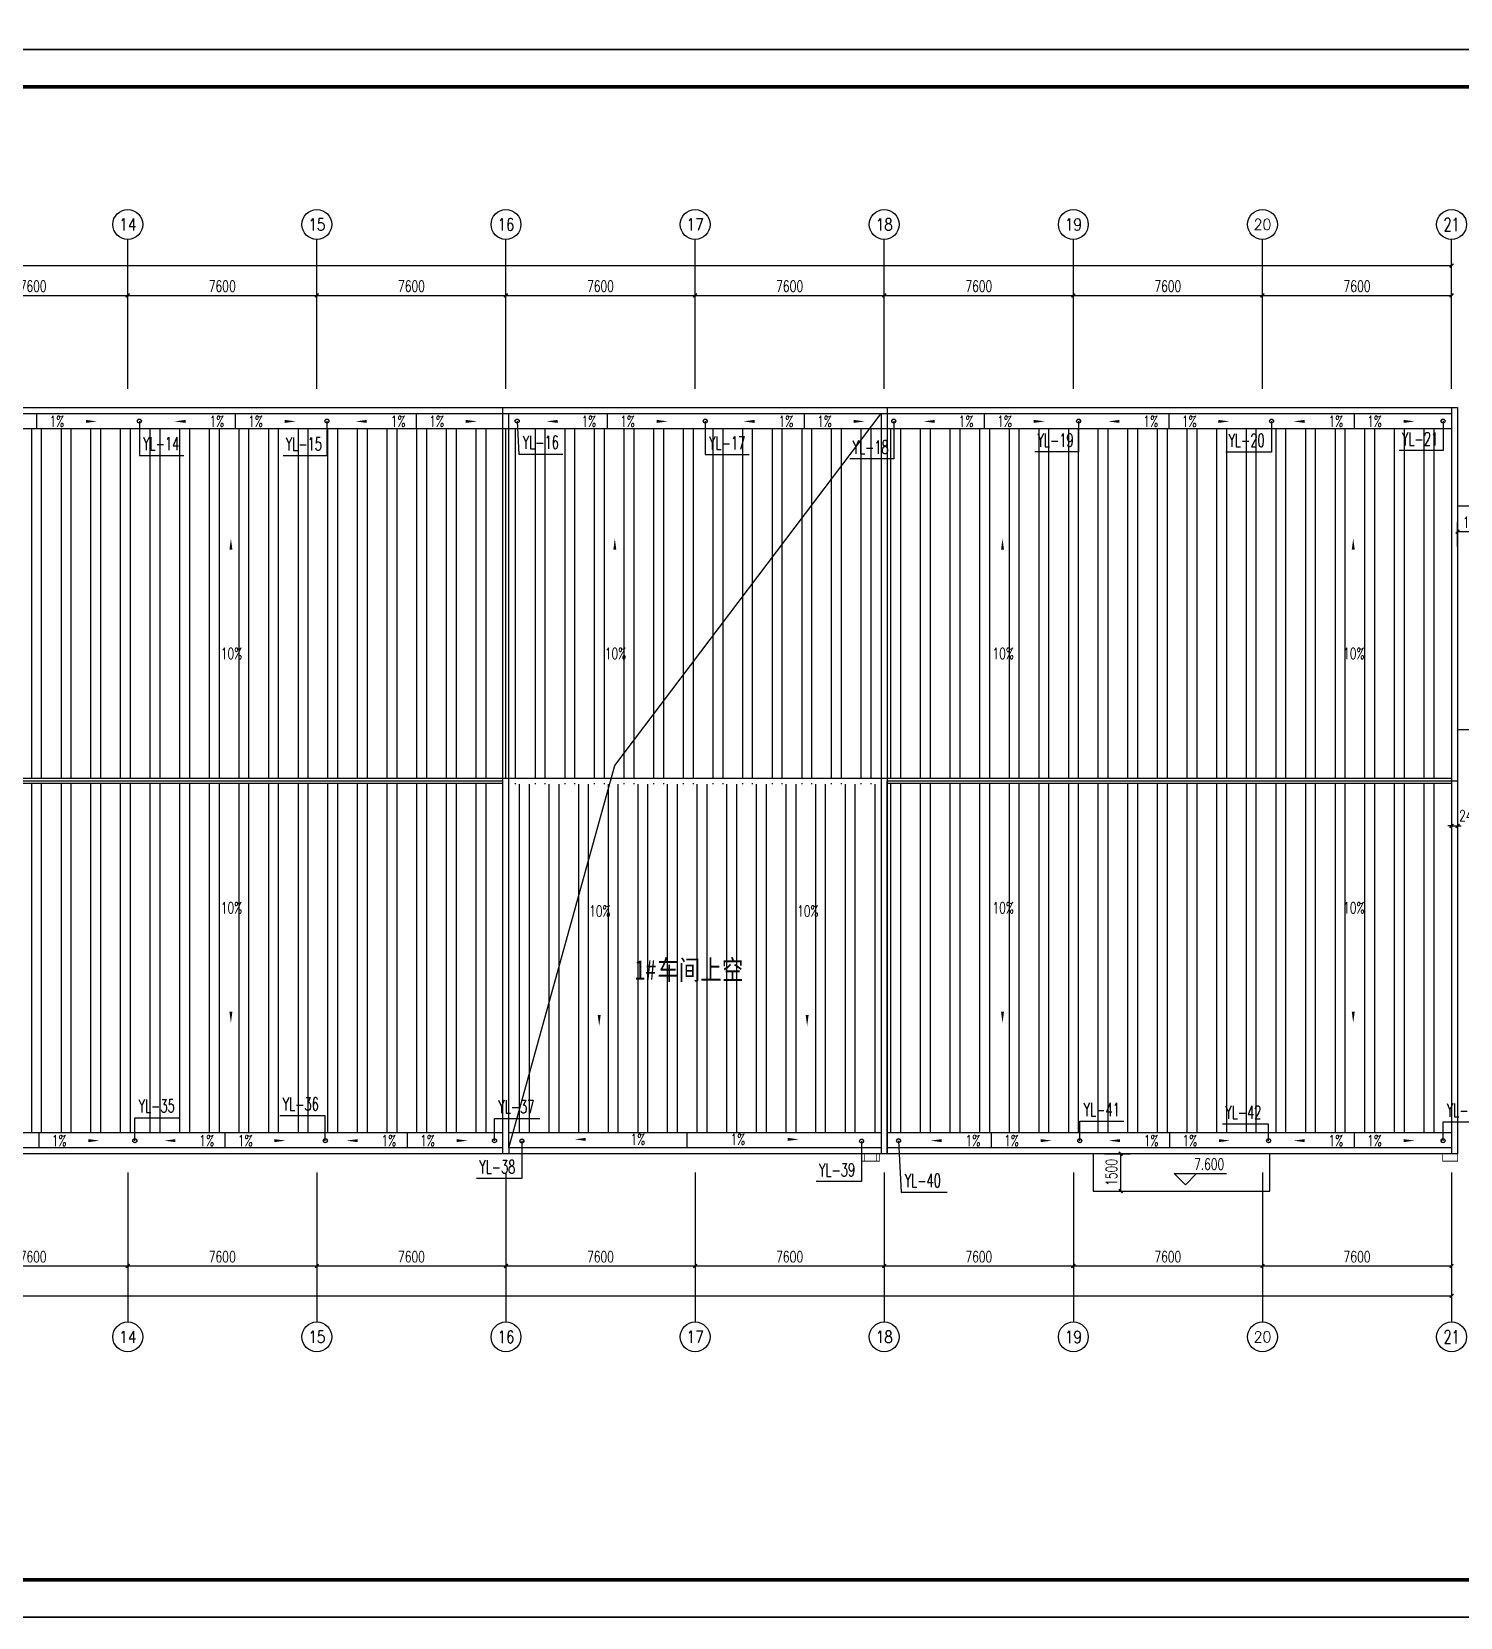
# Model space of a CAD drawing. Extents: x 54907 to 703237, y -798661 to -546661.
# Drawn here: x 399530 to 456939, y -735661 to -671949 of the extents above; entities that cross this region are included whole.
import ezdxf
from ezdxf.enums import TextEntityAlignment as Align

# ---------------------------------------------------------------- set-up
doc = ezdxf.new("R2010")
doc.units = 0
doc.header["$LTSCALE"] = 1000
doc.header["$MEASUREMENT"] = 0
for name, color, linetype in [('AXIS', 3, 'Continuous'), ('AXIS_TEXT', 7, 'Continuous'), ('DIM_ELEV', 3, 'Continuous'), ('DIM_SYMB', 3, 'Continuous'), ('DIM_雨水', 3, 'Continuous'), ('PUB_DIM', 3, 'Continuous'), ('PUB_TEXT', 7, 'Continuous'), ('PUB_TITLE', 4, 'Continuous'), ('VPIPE-雨水', 4, 'Continuous')]:
    doc.layers.add(name, color=color, linetype=linetype)
doc.layers.add('yichutu', color=7, linetype='Continuous', true_color=0xffffff, plot=False)
doc.styles.add('_TCH_AXIS', font='COMPLEX', dxfattribs={"bigfont": 'GBCBIG'})
doc.styles.add('_TCH_DIM', font='SIMPLEX', dxfattribs={"bigfont": 'GBCBIG'})
doc.styles.add('_TCH_DIM_T3', font='SIMPLEX', dxfattribs={"width": 0.705882, "bigfont": 'GBCBIG'})
doc.styles.add('_TWT_SERIAL', font='COMPLEX', dxfattribs={"width": 0.8, "height": 3.5, "bigfont": 'HZTXT'})
doc.styles.add('COMPLEX', font='COMPLEX')
doc.styles.add('宋体', font='', dxfattribs={"width": 0.8})
doc.styles.get('宋体').set_extended_font_data('SimSun')
doc.dimstyles.new('_TCH_ARCH&&150', dxfattribs={"dimtxt": 446.25, "dimasz": 150, "dimexe": 375, "dimexo": 450, "dimgap": 150, "dimtad": 1, "dimdec": 0, "dimzin": 0, "dimdsep": 46, "dimtxsty": '_TCH_DIM_T3', "dimblk": 'ARCHTICK', "dimcen": 0.09, "dimclrt": 7, "dimazin": 2, "dimtfac": 1, "dimtdec": 0, "dimtix": 1, "dimtmove": 2, "dimatfit": 3, "dimldrblk": 'ARCHTICK', "dimfxl": 0, "dimtolj": 1, "dimtzin": 0, "dimarcsym": 0})
pattern_1 = [(90, (78060.8, -610043.7), (-1190.625, 1e-13), []), (90, (78457.7, -609646.8), (-1190.625, 1e-13), [])]

# ---------------------------------------------------------------- blocks, each defined once
blk = doc.blocks.new('yct-1337-420-200550-63000-150-2010.0')
at = {"layer": 'yichutu', "color": 7, "true_color": 0xffffff}
blk.add_lwpolyline([(0, 0), (0, 63000), (200550, 63000), (200550, 0)], close=True, dxfattribs=at)
blk = doc.blocks.new('_ArchTick')
at = {"color": 0, "linetype": 'ByBlock', "const_width": 0.4}
blk.add_lwpolyline([(-0.5, -0.5), (0.5, 0.5)], dxfattribs=at)
blk = doc.blocks.new('*D85')
at = {"layer": 'Defpoints', "color": 0}
for p in [(456589, -703001), (456829, -703001), (456829, -703860)]:
    blk.add_point(p, dxfattribs=at)
at = {"layer": 'PUB_DIM', "color": 0, "lineweight": -2}
for p, q in [((456589, -703860), (456439, -703860)), ((456589, -703451), (456589, -704235)), ((456589, -703860), (456829, -703860)), ((456829, -703451), (456829, -704235)), ((456829, -703860), (456979, -703860))]:
    blk.add_line(p, q, dxfattribs=at)
at = {"layer": 'PUB_DIM', "color": 0, "lineweight": -2, "xscale": 150, "yscale": 150, "zscale": 150}
blk.add_blockref('_ArchTick', (456589, -703860), dxfattribs=at)
at = {"layer": 'PUB_DIM', "color": 0, "lineweight": -2, "xscale": 150, "yscale": 150, "zscale": 150, "rotation": 180}
blk.add_blockref('_ArchTick', (456829, -703860), dxfattribs=at)
at = {"layer": 'PUB_DIM', "color": 7, "insert": (457292, -703448), "char_height": 446.2, "attachment_point": 5, "style": '_TCH_DIM_T3'}
blk.add_mtext('\\A1;240', dxfattribs=at)
blk = doc.blocks.new('*D87')
at = {"layer": 'Defpoints', "color": 0}
for p in [(442189, -717035), (443294, -717035), (442189, -718535)]:
    blk.add_point(p, dxfattribs=at)
at = {"layer": 'PUB_DIM', "color": 0, "lineweight": -2}
for p, q in [((442639, -717035), (443669, -717035)), ((443294, -718535), (443294, -717035)), ((442639, -718535), (443669, -718535))]:
    blk.add_line(p, q, dxfattribs=at)
at = {"layer": 'PUB_DIM', "color": 0, "lineweight": -2, "xscale": 150, "yscale": 150, "zscale": 150}
for p, rotation in [((443294, -717035), 90), ((443294, -718535), 270)]:
    blk.add_blockref('_ArchTick', p, dxfattribs=dict(at, rotation=rotation))
at = {"layer": 'PUB_DIM', "color": 7, "insert": (442921, -717785), "char_height": 446.2, "attachment_point": 5, "rotation": 90, "style": '_TCH_DIM_T3'}
blk.add_mtext('\\A1;1500', dxfattribs=at)
blk = doc.blocks.new('*D92')
at = {"layer": 'Defpoints', "color": 0}
for p in [(458329, -692037), (456829, -693081), (458329, -693081)]:
    blk.add_point(p, dxfattribs=at)
at = {"layer": 'PUB_DIM', "color": 0, "lineweight": -2}
for p, q in [((456829, -692631), (456829, -691662)), ((458329, -692631), (458329, -691662)), ((456829, -692037), (458329, -692037))]:
    blk.add_line(p, q, dxfattribs=at)
at = {"layer": 'PUB_DIM', "color": 0, "lineweight": -2, "xscale": 150, "yscale": 150, "zscale": 150, "rotation": 180}
blk.add_blockref('_ArchTick', (456829, -692037), dxfattribs=at)
at = {"layer": 'PUB_DIM', "color": 0, "lineweight": -2, "xscale": 150, "yscale": 150, "zscale": 150}
blk.add_blockref('_ArchTick', (458329, -692037), dxfattribs=at)
at = {"layer": 'PUB_DIM', "color": 7, "insert": (457579, -691664), "char_height": 446.2, "attachment_point": 5, "style": '_TCH_DIM_T3'}
blk.add_mtext('\\A1;1500', dxfattribs=at)
blk = doc.blocks.new('*D112')
at = {"layer": 'AXIS', "color": 0, "lineweight": -2}
for p, q in [((395789, -685845), (395789, -682170)), ((403389, -685845), (403389, -682170)), ((395789, -682545), (403389, -682545))]:
    blk.add_line(p, q, dxfattribs=at)
at = {"layer": 'Defpoints', "color": 0}
for p in [(403389, -682545), (395789, -686295), (403389, -686295)]:
    blk.add_point(p, dxfattribs=at)
at = {"layer": 'AXIS', "color": 0, "lineweight": -2, "xscale": 150, "yscale": 150, "zscale": 150, "rotation": 180}
blk.add_blockref('_ArchTick', (395789, -682545), dxfattribs=at)
at = {"layer": 'AXIS', "color": 0, "lineweight": -2, "xscale": 150, "yscale": 150, "zscale": 150}
blk.add_blockref('_ArchTick', (403389, -682545), dxfattribs=at)
at = {"layer": 'AXIS', "color": 7, "insert": (399589, -682172), "char_height": 446.2, "attachment_point": 5, "style": '_TCH_DIM_T3'}
blk.add_mtext('\\A1;7600', dxfattribs=at)
blk = doc.blocks.new('*D113')
at = {"layer": 'AXIS', "color": 0, "lineweight": -2}
for p, q in [((403389, -685845), (403389, -682170)), ((410989, -685845), (410989, -682170)), ((403389, -682545), (410989, -682545))]:
    blk.add_line(p, q, dxfattribs=at)
at = {"layer": 'Defpoints', "color": 0}
for p in [(410989, -682545), (403389, -686295), (410989, -686295)]:
    blk.add_point(p, dxfattribs=at)
at = {"layer": 'AXIS', "color": 0, "lineweight": -2, "xscale": 150, "yscale": 150, "zscale": 150, "rotation": 180}
blk.add_blockref('_ArchTick', (403389, -682545), dxfattribs=at)
at = {"layer": 'AXIS', "color": 0, "lineweight": -2, "xscale": 150, "yscale": 150, "zscale": 150}
blk.add_blockref('_ArchTick', (410989, -682545), dxfattribs=at)
at = {"layer": 'AXIS', "color": 7, "insert": (407189, -682172), "char_height": 446.2, "attachment_point": 5, "style": '_TCH_DIM_T3'}
blk.add_mtext('\\A1;7600', dxfattribs=at)
blk = doc.blocks.new('*D114')
at = {"layer": 'AXIS', "color": 0, "lineweight": -2}
for p, q in [((410989, -685845), (410989, -682170)), ((418589, -685845), (418589, -682170)), ((410989, -682545), (418589, -682545))]:
    blk.add_line(p, q, dxfattribs=at)
at = {"layer": 'Defpoints', "color": 0}
for p in [(418589, -682545), (410989, -686295), (418589, -686295)]:
    blk.add_point(p, dxfattribs=at)
at = {"layer": 'AXIS', "color": 0, "lineweight": -2, "xscale": 150, "yscale": 150, "zscale": 150, "rotation": 180}
blk.add_blockref('_ArchTick', (410989, -682545), dxfattribs=at)
at = {"layer": 'AXIS', "color": 0, "lineweight": -2, "xscale": 150, "yscale": 150, "zscale": 150}
blk.add_blockref('_ArchTick', (418589, -682545), dxfattribs=at)
at = {"layer": 'AXIS', "color": 7, "insert": (414789, -682172), "char_height": 446.2, "attachment_point": 5, "style": '_TCH_DIM_T3'}
blk.add_mtext('\\A1;7600', dxfattribs=at)
blk = doc.blocks.new('*D115')
at = {"layer": 'AXIS', "color": 0, "lineweight": -2}
for p, q in [((418589, -685845), (418589, -682170)), ((426189, -685845), (426189, -682170)), ((418589, -682545), (426189, -682545))]:
    blk.add_line(p, q, dxfattribs=at)
at = {"layer": 'Defpoints', "color": 0}
for p in [(426189, -682545), (418589, -686295), (426189, -686295)]:
    blk.add_point(p, dxfattribs=at)
at = {"layer": 'AXIS', "color": 0, "lineweight": -2, "xscale": 150, "yscale": 150, "zscale": 150, "rotation": 180}
blk.add_blockref('_ArchTick', (418589, -682545), dxfattribs=at)
at = {"layer": 'AXIS', "color": 0, "lineweight": -2, "xscale": 150, "yscale": 150, "zscale": 150}
blk.add_blockref('_ArchTick', (426189, -682545), dxfattribs=at)
at = {"layer": 'AXIS', "color": 7, "insert": (422389, -682172), "char_height": 446.2, "attachment_point": 5, "style": '_TCH_DIM_T3'}
blk.add_mtext('\\A1;7600', dxfattribs=at)
blk = doc.blocks.new('*D116')
at = {"layer": 'AXIS', "color": 0, "lineweight": -2}
for p, q in [((426189, -685845), (426189, -682170)), ((433789, -685845), (433789, -682170)), ((426189, -682545), (433789, -682545))]:
    blk.add_line(p, q, dxfattribs=at)
at = {"layer": 'Defpoints', "color": 0}
for p in [(433789, -682545), (426189, -686295), (433789, -686295)]:
    blk.add_point(p, dxfattribs=at)
at = {"layer": 'AXIS', "color": 0, "lineweight": -2, "xscale": 150, "yscale": 150, "zscale": 150, "rotation": 180}
blk.add_blockref('_ArchTick', (426189, -682545), dxfattribs=at)
at = {"layer": 'AXIS', "color": 0, "lineweight": -2, "xscale": 150, "yscale": 150, "zscale": 150}
blk.add_blockref('_ArchTick', (433789, -682545), dxfattribs=at)
at = {"layer": 'AXIS', "color": 7, "insert": (429989, -682172), "char_height": 446.2, "attachment_point": 5, "style": '_TCH_DIM_T3'}
blk.add_mtext('\\A1;7600', dxfattribs=at)
blk = doc.blocks.new('*D117')
at = {"layer": 'AXIS', "color": 0, "lineweight": -2}
for p, q in [((433789, -685845), (433789, -682170)), ((441389, -685845), (441389, -682170)), ((433789, -682545), (441389, -682545))]:
    blk.add_line(p, q, dxfattribs=at)
at = {"layer": 'Defpoints', "color": 0}
for p in [(441389, -682545), (433789, -686295), (441389, -686295)]:
    blk.add_point(p, dxfattribs=at)
at = {"layer": 'AXIS', "color": 0, "lineweight": -2, "xscale": 150, "yscale": 150, "zscale": 150, "rotation": 180}
blk.add_blockref('_ArchTick', (433789, -682545), dxfattribs=at)
at = {"layer": 'AXIS', "color": 0, "lineweight": -2, "xscale": 150, "yscale": 150, "zscale": 150}
blk.add_blockref('_ArchTick', (441389, -682545), dxfattribs=at)
at = {"layer": 'AXIS', "color": 7, "insert": (437589, -682172), "char_height": 446.2, "attachment_point": 5, "style": '_TCH_DIM_T3'}
blk.add_mtext('\\A1;7600', dxfattribs=at)
blk = doc.blocks.new('*D118')
at = {"layer": 'AXIS', "color": 0, "lineweight": -2}
for p, q in [((441389, -685845), (441389, -682170)), ((448989, -685845), (448989, -682170)), ((441389, -682545), (448989, -682545))]:
    blk.add_line(p, q, dxfattribs=at)
at = {"layer": 'Defpoints', "color": 0}
for p in [(448989, -682545), (441389, -686295), (448989, -686295)]:
    blk.add_point(p, dxfattribs=at)
at = {"layer": 'AXIS', "color": 0, "lineweight": -2, "xscale": 150, "yscale": 150, "zscale": 150, "rotation": 180}
blk.add_blockref('_ArchTick', (441389, -682545), dxfattribs=at)
at = {"layer": 'AXIS', "color": 0, "lineweight": -2, "xscale": 150, "yscale": 150, "zscale": 150}
blk.add_blockref('_ArchTick', (448989, -682545), dxfattribs=at)
at = {"layer": 'AXIS', "color": 7, "insert": (445189, -682172), "char_height": 446.2, "attachment_point": 5, "style": '_TCH_DIM_T3'}
blk.add_mtext('\\A1;7600', dxfattribs=at)
blk = doc.blocks.new('*D119')
at = {"layer": 'AXIS', "color": 0, "lineweight": -2}
for p, q in [((448989, -685845), (448989, -682170)), ((456589, -685845), (456589, -682170)), ((448989, -682545), (456589, -682545))]:
    blk.add_line(p, q, dxfattribs=at)
at = {"layer": 'Defpoints', "color": 0}
for p in [(456589, -682545), (448989, -686295), (456589, -686295)]:
    blk.add_point(p, dxfattribs=at)
at = {"layer": 'AXIS', "color": 0, "lineweight": -2, "xscale": 150, "yscale": 150, "zscale": 150, "rotation": 180}
blk.add_blockref('_ArchTick', (448989, -682545), dxfattribs=at)
at = {"layer": 'AXIS', "color": 0, "lineweight": -2, "xscale": 150, "yscale": 150, "zscale": 150}
blk.add_blockref('_ArchTick', (456589, -682545), dxfattribs=at)
at = {"layer": 'AXIS', "color": 7, "insert": (452789, -682172), "char_height": 446.2, "attachment_point": 5, "style": '_TCH_DIM_T3'}
blk.add_mtext('\\A1;7600', dxfattribs=at)
blk = doc.blocks.new('*D120')
at = {"layer": 'AXIS', "color": 0, "lineweight": -2}
for p, q in [((304589, -685845), (304589, -680970)), ((456589, -685845), (456589, -680970)), ((304589, -681345), (456589, -681345))]:
    blk.add_line(p, q, dxfattribs=at)
at = {"layer": 'Defpoints', "color": 0}
for p in [(456589, -681345), (304589, -686295), (456589, -686295)]:
    blk.add_point(p, dxfattribs=at)
at = {"layer": 'AXIS', "color": 0, "lineweight": -2, "xscale": 150, "yscale": 150, "zscale": 150, "rotation": 180}
blk.add_blockref('_ArchTick', (304589, -681345), dxfattribs=at)
at = {"layer": 'AXIS', "color": 0, "lineweight": -2, "xscale": 150, "yscale": 150, "zscale": 150}
blk.add_blockref('_ArchTick', (456589, -681345), dxfattribs=at)
at = {"layer": 'AXIS', "color": 7, "insert": (380589, -680972), "char_height": 446.2, "attachment_point": 5, "style": '_TCH_DIM_T3'}
blk.add_mtext('\\A1;152000', dxfattribs=at)
blk = doc.blocks.new('*D133')
at = {"layer": 'AXIS', "color": 0, "lineweight": -2}
for p, q in [((395789, -718245), (395789, -721920)), ((403389, -718245), (403389, -721920)), ((395789, -721545), (403389, -721545))]:
    blk.add_line(p, q, dxfattribs=at)
at = {"layer": 'Defpoints', "color": 0}
for p in [(395789, -717795), (403389, -717795), (403389, -721545)]:
    blk.add_point(p, dxfattribs=at)
at = {"layer": 'AXIS', "color": 0, "lineweight": -2, "xscale": 150, "yscale": 150, "zscale": 150, "rotation": 180}
blk.add_blockref('_ArchTick', (395789, -721545), dxfattribs=at)
at = {"layer": 'AXIS', "color": 0, "lineweight": -2, "xscale": 150, "yscale": 150, "zscale": 150}
blk.add_blockref('_ArchTick', (403389, -721545), dxfattribs=at)
at = {"layer": 'AXIS', "color": 7, "insert": (399589, -721172), "char_height": 446.2, "attachment_point": 5, "style": '_TCH_DIM_T3'}
blk.add_mtext('\\A1;7600', dxfattribs=at)
blk = doc.blocks.new('*D134')
at = {"layer": 'AXIS', "color": 0, "lineweight": -2}
for p, q in [((403389, -718245), (403389, -721920)), ((410989, -718245), (410989, -721920)), ((403389, -721545), (410989, -721545))]:
    blk.add_line(p, q, dxfattribs=at)
at = {"layer": 'Defpoints', "color": 0}
for p in [(403389, -717795), (410989, -717795), (410989, -721545)]:
    blk.add_point(p, dxfattribs=at)
at = {"layer": 'AXIS', "color": 0, "lineweight": -2, "xscale": 150, "yscale": 150, "zscale": 150, "rotation": 180}
blk.add_blockref('_ArchTick', (403389, -721545), dxfattribs=at)
at = {"layer": 'AXIS', "color": 0, "lineweight": -2, "xscale": 150, "yscale": 150, "zscale": 150}
blk.add_blockref('_ArchTick', (410989, -721545), dxfattribs=at)
at = {"layer": 'AXIS', "color": 7, "insert": (407189, -721172), "char_height": 446.2, "attachment_point": 5, "style": '_TCH_DIM_T3'}
blk.add_mtext('\\A1;7600', dxfattribs=at)
blk = doc.blocks.new('*D135')
at = {"layer": 'AXIS', "color": 0, "lineweight": -2}
for p, q in [((410989, -718245), (410989, -721920)), ((418589, -718245), (418589, -721920)), ((410989, -721545), (418589, -721545))]:
    blk.add_line(p, q, dxfattribs=at)
at = {"layer": 'Defpoints', "color": 0}
for p in [(410989, -717795), (418589, -717795), (418589, -721545)]:
    blk.add_point(p, dxfattribs=at)
at = {"layer": 'AXIS', "color": 0, "lineweight": -2, "xscale": 150, "yscale": 150, "zscale": 150, "rotation": 180}
blk.add_blockref('_ArchTick', (410989, -721545), dxfattribs=at)
at = {"layer": 'AXIS', "color": 0, "lineweight": -2, "xscale": 150, "yscale": 150, "zscale": 150}
blk.add_blockref('_ArchTick', (418589, -721545), dxfattribs=at)
at = {"layer": 'AXIS', "color": 7, "insert": (414789, -721172), "char_height": 446.2, "attachment_point": 5, "style": '_TCH_DIM_T3'}
blk.add_mtext('\\A1;7600', dxfattribs=at)
blk = doc.blocks.new('*D136')
at = {"layer": 'AXIS', "color": 0, "lineweight": -2}
for p, q in [((418589, -718245), (418589, -721920)), ((426189, -718245), (426189, -721920)), ((418589, -721545), (426189, -721545))]:
    blk.add_line(p, q, dxfattribs=at)
at = {"layer": 'Defpoints', "color": 0}
for p in [(418589, -717795), (426189, -717795), (426189, -721545)]:
    blk.add_point(p, dxfattribs=at)
at = {"layer": 'AXIS', "color": 0, "lineweight": -2, "xscale": 150, "yscale": 150, "zscale": 150, "rotation": 180}
blk.add_blockref('_ArchTick', (418589, -721545), dxfattribs=at)
at = {"layer": 'AXIS', "color": 0, "lineweight": -2, "xscale": 150, "yscale": 150, "zscale": 150}
blk.add_blockref('_ArchTick', (426189, -721545), dxfattribs=at)
at = {"layer": 'AXIS', "color": 7, "insert": (422389, -721172), "char_height": 446.2, "attachment_point": 5, "style": '_TCH_DIM_T3'}
blk.add_mtext('\\A1;7600', dxfattribs=at)
blk = doc.blocks.new('*D137')
at = {"layer": 'AXIS', "color": 0, "lineweight": -2}
for p, q in [((426189, -718245), (426189, -721920)), ((433789, -718245), (433789, -721920)), ((426189, -721545), (433789, -721545))]:
    blk.add_line(p, q, dxfattribs=at)
at = {"layer": 'Defpoints', "color": 0}
for p in [(426189, -717795), (433789, -717795), (433789, -721545)]:
    blk.add_point(p, dxfattribs=at)
at = {"layer": 'AXIS', "color": 0, "lineweight": -2, "xscale": 150, "yscale": 150, "zscale": 150, "rotation": 180}
blk.add_blockref('_ArchTick', (426189, -721545), dxfattribs=at)
at = {"layer": 'AXIS', "color": 0, "lineweight": -2, "xscale": 150, "yscale": 150, "zscale": 150}
blk.add_blockref('_ArchTick', (433789, -721545), dxfattribs=at)
at = {"layer": 'AXIS', "color": 7, "insert": (429989, -721172), "char_height": 446.2, "attachment_point": 5, "style": '_TCH_DIM_T3'}
blk.add_mtext('\\A1;7600', dxfattribs=at)
blk = doc.blocks.new('*D138')
at = {"layer": 'AXIS', "color": 0, "lineweight": -2}
for p, q in [((433789, -718245), (433789, -721920)), ((441389, -718245), (441389, -721920)), ((433789, -721545), (441389, -721545))]:
    blk.add_line(p, q, dxfattribs=at)
at = {"layer": 'Defpoints', "color": 0}
for p in [(433789, -717795), (441389, -717795), (441389, -721545)]:
    blk.add_point(p, dxfattribs=at)
at = {"layer": 'AXIS', "color": 0, "lineweight": -2, "xscale": 150, "yscale": 150, "zscale": 150, "rotation": 180}
blk.add_blockref('_ArchTick', (433789, -721545), dxfattribs=at)
at = {"layer": 'AXIS', "color": 0, "lineweight": -2, "xscale": 150, "yscale": 150, "zscale": 150}
blk.add_blockref('_ArchTick', (441389, -721545), dxfattribs=at)
at = {"layer": 'AXIS', "color": 7, "insert": (437589, -721172), "char_height": 446.2, "attachment_point": 5, "style": '_TCH_DIM_T3'}
blk.add_mtext('\\A1;7600', dxfattribs=at)
blk = doc.blocks.new('*D139')
at = {"layer": 'AXIS', "color": 0, "lineweight": -2}
for p, q in [((441389, -718245), (441389, -721920)), ((448989, -718245), (448989, -721920)), ((441389, -721545), (448989, -721545))]:
    blk.add_line(p, q, dxfattribs=at)
at = {"layer": 'Defpoints', "color": 0}
for p in [(441389, -717795), (448989, -717795), (448989, -721545)]:
    blk.add_point(p, dxfattribs=at)
at = {"layer": 'AXIS', "color": 0, "lineweight": -2, "xscale": 150, "yscale": 150, "zscale": 150, "rotation": 180}
blk.add_blockref('_ArchTick', (441389, -721545), dxfattribs=at)
at = {"layer": 'AXIS', "color": 0, "lineweight": -2, "xscale": 150, "yscale": 150, "zscale": 150}
blk.add_blockref('_ArchTick', (448989, -721545), dxfattribs=at)
at = {"layer": 'AXIS', "color": 7, "insert": (445189, -721172), "char_height": 446.2, "attachment_point": 5, "style": '_TCH_DIM_T3'}
blk.add_mtext('\\A1;7600', dxfattribs=at)
blk = doc.blocks.new('*D140')
at = {"layer": 'AXIS', "color": 0, "lineweight": -2}
for p, q in [((448989, -718245), (448989, -721920)), ((456589, -718245), (456589, -721920)), ((448989, -721545), (456589, -721545))]:
    blk.add_line(p, q, dxfattribs=at)
at = {"layer": 'Defpoints', "color": 0}
for p in [(448989, -717795), (456589, -717795), (456589, -721545)]:
    blk.add_point(p, dxfattribs=at)
at = {"layer": 'AXIS', "color": 0, "lineweight": -2, "xscale": 150, "yscale": 150, "zscale": 150, "rotation": 180}
blk.add_blockref('_ArchTick', (448989, -721545), dxfattribs=at)
at = {"layer": 'AXIS', "color": 0, "lineweight": -2, "xscale": 150, "yscale": 150, "zscale": 150}
blk.add_blockref('_ArchTick', (456589, -721545), dxfattribs=at)
at = {"layer": 'AXIS', "color": 7, "insert": (452789, -721172), "char_height": 446.2, "attachment_point": 5, "style": '_TCH_DIM_T3'}
blk.add_mtext('\\A1;7600', dxfattribs=at)
blk = doc.blocks.new('*D141')
at = {"layer": 'AXIS', "color": 0, "lineweight": -2}
for p, q in [((304589, -718245), (304589, -723120)), ((456589, -718245), (456589, -723120)), ((304589, -722745), (456589, -722745))]:
    blk.add_line(p, q, dxfattribs=at)
at = {"layer": 'Defpoints', "color": 0}
for p in [(304589, -717795), (456589, -717795), (456589, -722745)]:
    blk.add_point(p, dxfattribs=at)
at = {"layer": 'AXIS', "color": 0, "lineweight": -2, "xscale": 150, "yscale": 150, "zscale": 150, "rotation": 180}
blk.add_blockref('_ArchTick', (304589, -722745), dxfattribs=at)
at = {"layer": 'AXIS', "color": 0, "lineweight": -2, "xscale": 150, "yscale": 150, "zscale": 150}
blk.add_blockref('_ArchTick', (456589, -722745), dxfattribs=at)
at = {"layer": 'AXIS', "color": 7, "insert": (380589, -722372), "char_height": 446.2, "attachment_point": 5, "style": '_TCH_DIM_T3'}
blk.add_mtext('\\A1;152000', dxfattribs=at)
blk = doc.blocks.new('_AXISO')
blk.add_circle((0, 0), 0.5)
at = {"layer": 'AXIS_TEXT', "style": 'COMPLEX', "width": 1.041667}
blk.add_attdef('A', text='', height=0.56, dxfattribs=at).set_placement((-0.25, -0.28), (0.25, -0.28), align=Align.FIT)

msp = doc.modelspace()

# ---------------------------------------------------------------- hatches: boundary and pattern name
h = msp.add_hatch()
h.set_pattern_fill('ANSI32', color=146, scale=250, angle=45, style=0)
h.set_pattern_definition(pattern_1)
h.paths.add_polyline_path([(312189.4, -687894.7), (303519.3, -687894.7), (304039.5, -701944.7), (312189.4, -701944.7)])
h.paths.add_polyline_path([(319789.4, -687894.7), (312189.4, -687894.7), (312189.4, -701944.7), (319789.4, -701944.7)])
h.paths.add_polyline_path([(327389.4, -687894.7), (319789.4, -687894.7), (319789.4, -701944.7), (327389.4, -701944.7)])
h.paths.add_polyline_path([(334989.4, -687894.7), (327389.4, -687894.7), (327389.4, -701944.7), (334989.4, -701944.7)])
h.paths.add_polyline_path([(342589.4, -687894.7), (334989.4, -687894.7), (334989.4, -701944.7), (342589.4, -701944.7)])
h.paths.add_polyline_path([(350189.4, -687894.7), (342589.4, -687894.7), (342589.4, -701944.7), (350189.4, -701944.7)])
h.paths.add_polyline_path([(357789.4, -687894.7), (350189.4, -687894.7), (350189.4, -701944.7), (357789.4, -701944.7)])
h.paths.add_polyline_path([(365389.4, -687894.7), (357789.4, -687894.7), (357789.4, -701944.7), (365389.4, -701944.7)])
h.paths.add_polyline_path([(372989.4, -687894.7), (365389.4, -687894.7), (365389.4, -701944.7), (372989.4, -701944.7)])
h.paths.add_polyline_path([(380589.4, -687894.7), (372989.4, -687894.7), (372989.4, -701944.7), (380589.4, -701944.7)])
h.paths.add_polyline_path([(388189.4, -687894.7), (380589.4, -687894.7), (380589.4, -701944.7), (388189.4, -701944.7)])
h.paths.add_polyline_path([(456589.4, -687894.7), (388189.4, -687894.7), (388189.4, -701944.7), (456589.4, -701944.7)])
h = msp.add_hatch()
h.set_pattern_fill('ANSI32', color=146, scale=250, angle=45, style=0)
h.set_pattern_definition(pattern_1)
h.paths.add_polyline_path([(448989.4, -716194.7), (456589.4, -716194.7), (456589.4, -702144.7), (448989.4, -702144.7)])
h.paths.add_polyline_path([(441389.4, -716194.7), (448989.4, -716194.7), (448989.4, -702144.7), (441389.4, -702144.7)])
h.paths.add_polyline_path([(433789.4, -716194.7), (441389.4, -716194.7), (441389.4, -702144.7), (433789.4, -702144.7)])
h.paths.add_polyline_path([(403389.4, -716194.7), (410989.4, -716194.7), (410989.4, -702144.7), (403389.4, -702144.7)])
h.paths.add_polyline_path([(395789.4, -716194.7), (403389.4, -716194.7), (403389.4, -702144.7), (395789.4, -702144.7)])
h.paths.add_polyline_path([(388189.4, -716194.7), (395789.4, -716194.7), (395789.4, -702144.7), (388189.4, -702144.7)])
h.paths.add_polyline_path([(380589.4, -716194.7), (388189.4, -716194.7), (388189.4, -702144.7), (380589.4, -702144.7)])
h.paths.add_polyline_path([(372989.4, -716194.7), (380589.4, -716194.7), (380589.4, -702144.7), (372989.4, -702144.7)])
h.paths.add_polyline_path([(365389.4, -716194.7), (372989.4, -716194.7), (372989.4, -702144.7), (365389.4, -702144.7)])
h.paths.add_polyline_path([(357789.4, -716194.7), (365389.4, -716194.7), (365389.4, -702144.7), (357789.4, -702144.7)])
h.paths.add_polyline_path([(350189.4, -716194.7), (357789.4, -716194.7), (357789.4, -702144.7), (350189.4, -702144.7)])
h.paths.add_polyline_path([(342589.4, -716194.7), (350189.4, -716194.7), (350189.4, -702144.7), (342589.4, -702144.7)])
h.paths.add_polyline_path([(334989.4, -716194.7), (342589.4, -716194.7), (342589.4, -702144.7), (334989.4, -702144.7)])
h.paths.add_polyline_path([(327389.4, -716194.7), (334989.4, -716194.7), (334989.4, -702144.7), (327389.4, -702144.7)])
h.paths.add_polyline_path([(319789.4, -716194.7), (327389.4, -716194.7), (327389.4, -702144.7), (319789.4, -702144.7)])
h.paths.add_polyline_path([(312189.4, -716194.7), (319789.4, -716194.7), (319789.4, -702144.7), (312189.4, -702144.7)])
h.paths.add_polyline_path([(418469.4, -716194.7), (418469.4, -702144.7), (410989.4, -702144.7), (410989.4, -716194.7)])
h.paths.add_polyline_path([(418709.4, -716194.7), (418709.4, -702184.7), (426189.4, -702184.7), (426189.4, -702144.7), (418589.4, -702144.7), (418589.4, -716194.7)])
h.paths.add_polyline_path([(426189.4, -702184.7), (433669.4, -702184.7), (433669.4, -716194.7), (433789.4, -716194.7), (433789.4, -702144.7), (426189.4, -702144.7)])
h = msp.add_hatch()
h.set_pattern_fill('ANSI32', color=146, scale=250, angle=45, style=0)
h.set_pattern_definition([(90, (45275.8, -593667.7), (-1190.625, 1e-13), []), (90, (45672.6, -593270.8), (-1190.625, 1e-13), [])])
h.paths.add_polyline_path([(418709.4, -716194.7), (433669.4, -716194.7), (433669.4, -702184.7), (418709.4, -702184.7)])

# ---------------------------------------------------------------- linework, layer by layer
for p, q in [((303488.2, -687054.7), (456829.4, -687054.7)), ((303488.2, -687294.7), (456589.4, -687294.7)), ((399718.4, -687294.7), (399718.4, -687894.7)), ((407705.7, -687294.7), (407705.7, -687894.7)), ((414985.2, -687294.7), (414985.2, -687894.7)), ((418469.4, -717034.7), (418469.4, -687294.7)), ((422653.9, -687294.7), (422653.9, -687894.7)), ((422967.9, -701428.5), (433669.4, -687294.7)), ((430574.4, -687294.7), (430574.4, -687894.7)), ((437809.9, -687294.7), (437809.9, -687894.7)), ((445230.7, -687294.7), (445230.7, -687894.7)), ((452671.9, -687294.7), (452671.9, -687894.7)), ((456589.4, -687054.7), (456589.4, -717034.7)), ((456829.4, -687054.7), (456829.4, -717034.7)), ((303488.2, -687894.7), (456589.4, -687894.7)), ((418709.4, -716794.7), (422967.9, -701428.5)), ((303803, -702044.7), (418469.4, -702044.7)), ((304043.2, -701944.7), (456589.4, -701944.7)), ((433909.4, -702044.7), (456829.4, -702044.7)), ((433909.4, -717034.7), (433909.4, -702044.7)), ((304043.2, -702144.7), (418469.4, -702144.7)), ((433909.4, -702144.7), (456589.4, -702144.7)), ((418469.4, -716194.7), (304589.4, -716194.7)), ((399819.8, -716194.7), (399819.8, -716794.7)), ((407295.7, -716194.7), (407295.7, -716794.7)), ((414616.7, -716194.7), (414616.7, -716794.7)), ((425853.6, -716194.7), (425853.6, -716794.7)), ((456589.4, -716194.7), (433909.4, -716194.7)), ((438090.3, -716194.7), (438090.3, -716794.7)), ((445249.4, -716194.7), (445249.4, -716794.7)), ((452671.9, -716194.7), (452671.9, -716794.7)), ((456829.4, -717034.7), (304358.1, -717034.7)), ((418469.4, -716794.7), (304589.4, -716794.7)), ((433669.4, -716794.7), (418709.4, -716794.7)), ((418709.4, -716794.7), (418709.4, -717034.7)), ((433669.4, -716794.7), (433669.4, -717034.7)), ((456589.4, -716794.7), (433909.4, -716794.7))]:
    msp.add_line(p, q)
at = {"color": 7}
for p, q in [((418469.4, -717034.7), (418469.4, -687294.7)), ((418709.4, -716794.7), (418709.4, -687294.7)), ((433669.4, -687294.7), (433669.4, -716794.7)), ((433909.4, -687294.7), (433909.4, -717034.7)), ((433669.4, -716194.7), (418709.4, -716194.7)), ((433909.4, -717034.7), (418469.4, -717034.7)), ((433669.4, -716794.7), (418709.4, -716794.7))]:
    msp.add_line(p, q, dxfattribs=at)
at = {"color": 5}
for points in [[(433909.4, -717034.7), (418469.4, -717034.7), (418469.4, -687054.7), (433909.4, -687054.7)], [(433669.4, -716794.7), (418709.4, -716794.7), (418709.4, -687294.7), (433669.4, -687294.7)]]:
    msp.add_lwpolyline(points, close=True, dxfattribs=at)
for points in [[(456829.4, -690994.7), (458329.4, -690994.7), (458329.4, -699994.7), (456829.4, -699994.7)], [(442189.4, -717034.7), (442189.4, -718534.7), (449289.4, -718534.7), (449289.4, -717034.7)]]:
    msp.add_lwpolyline(points)
at = {"const_width": 30}
for points in [[(433469.4, -717034.7), (433469.4, -717334.7), (432869.4, -717334.7), (432869.4, -717034.7)], [(433589.4, -717034.7), (433589.4, -717334.7), (432989.4, -717334.7), (432989.4, -717034.7)], [(456829.4, -717034.7), (456829.4, -717334.7), (456229.4, -717334.7), (456229.4, -717034.7)]]:
    msp.add_lwpolyline(points, dxfattribs=at)
at = {"color": 0}
for centre in [(403856, -687596), (411395.7, -687596), (419038.4, -687596), (426598.1, -687596), (434171, -687596), (441600.1, -687596), (449354.2, -687596), (456247.4, -687596), (403675.2, -716510.1), (411329.7, -716510.1), (418127.4, -716510.1), (419229.2, -716520), (432882, -716527.8), (434365, -716510.1), (441647.8, -716510.1), (449237.1, -716510.1), (456247.4, -716510.1)]:
    msp.add_circle(centre, 81, dxfattribs=at)
at = {"layer": 'AXIS'}
for p, q in [((403389.4, -686294.7), (403389.4, -680294.7)), ((410989.4, -686294.7), (410989.4, -680294.7)), ((418589.4, -686294.7), (418589.4, -680294.7)), ((426189.4, -686294.7), (426189.4, -680294.7)), ((433789.4, -686294.7), (433789.4, -680294.7)), ((441389.4, -686294.7), (441389.4, -680294.7)), ((448989.4, -686294.7), (448989.4, -680294.7)), ((456589.4, -686294.7), (456589.4, -680294.7)), ((403389.4, -717794.7), (403389.4, -723794.7)), ((410989.4, -717794.7), (410989.4, -723794.7)), ((418589.4, -717794.7), (418589.4, -723794.7)), ((426189.4, -717794.7), (426189.4, -723794.7)), ((433789.4, -717794.7), (433789.4, -723794.7)), ((441389.4, -717794.7), (441389.4, -723794.7)), ((448989.4, -717794.7), (448989.4, -723794.7)), ((456589.4, -717794.7), (456589.4, -723794.7))]:
    msp.add_line(p, q, dxfattribs=at)
at = {"layer": 'DIM_ELEV'}
for p, q in [((445890, -718282.9), (445440, -717832.9)), ((445440, -717832.9), (447542.8, -717832.9)), ((445890, -718282.9), (446340, -717832.9))]:
    msp.add_line(p, q, dxfattribs=at)
at = {"layer": 'DIM_SYMB'}
for points in [[(400906.8, -687608, 0, 0, 0), (402158.8, -687608, 0, 120, 0), (401708.8, -687608, 0, 0, 0)], [(406517.3, -687608, 0, 0, 0), (405265.3, -687608, 0, 120, 0), (405715.3, -687608, 0, 0, 0)], [(408894.1, -687608, 0, 0, 0), (410146.1, -687608, 0, 120, 0), (409696.1, -687608, 0, 0, 0)], [(413796.8, -687608, 0, 0, 0), (412544.8, -687608, 0, 120, 0), (412994.8, -687608, 0, 0, 0)], [(416173.6, -687608, 0, 0, 0), (417425.6, -687608, 0, 120, 0), (416975.6, -687608, 0, 0, 0)], [(421465.5, -687608, 0, 0, 0), (420213.5, -687608, 0, 120, 0), (420663.5, -687608, 0, 0, 0)], [(423842.3, -687608, 0, 0, 0), (425094.3, -687608, 0, 120, 0), (424644.3, -687608, 0, 0, 0)], [(429386, -687608, 0, 0, 0), (428134, -687608, 0, 120, 0), (428584, -687608, 0, 0, 0)], [(431762.8, -687608, 0, 0, 0), (433014.8, -687608, 0, 120, 0), (432564.8, -687608, 0, 0, 0)], [(436621.4, -687608, 0, 0, 0), (435369.5, -687608, 0, 120, 0), (435819.5, -687608, 0, 0, 0)], [(438998.3, -687608, 0, 0, 0), (440250.3, -687608, 0, 120, 0), (439800.3, -687608, 0, 0, 0)], [(444042.3, -687608, 0, 0, 0), (442790.3, -687608, 0, 120, 0), (443240.3, -687608, 0, 0, 0)], [(446419.1, -687608, 0, 0, 0), (447671.1, -687608, 0, 120, 0), (447221.1, -687608, 0, 0, 0)], [(451483.5, -687608, 0, 0, 0), (450231.5, -687608, 0, 120, 0), (450681.5, -687608, 0, 0, 0)], [(453860.3, -687608, 0, 0, 0), (455112.3, -687608, 0, 120, 0), (454662.3, -687608, 0, 0, 0)], [(407535.8, -696555.1, 0, 0, 0), (407535.8, -692314.1, 0, 120, 0), (407535.8, -692764.1, 0, 0, 0)], [(422963.4, -696555.1, 0, 0, 0), (422963.4, -692314.1, 0, 120, 0), (422963.4, -692764.1, 0, 0, 0)], [(438543.3, -696555.1, 0, 0, 0), (438543.3, -692314.1, 0, 120, 0), (438543.3, -692764.1, 0, 0, 0)], [(452637.3, -696555.1, 0, 0, 0), (452637.3, -692314.1, 0, 120, 0), (452637.3, -692764.1, 0, 0, 0)], [(407535.8, -707534.2, 0, 0, 0), (407535.8, -711775.2, 0, 120, 0), (407535.8, -711325.2, 0, 0, 0)], [(422336.1, -707663.1, 0, 0, 0), (422336.1, -711904, 0, 120, 0), (422336.1, -711454, 0, 0, 0)], [(430692, -707663.1, 0, 0, 0), (430692, -711904, 0, 120, 0), (430692, -711454, 0, 0, 0)], [(438543.3, -707534.2, 0, 0, 0), (438543.3, -711775.2, 0, 120, 0), (438543.3, -711325.2, 0, 0, 0)], [(452637.3, -707534.2, 0, 0, 0), (452637.3, -711775.2, 0, 120, 0), (452637.3, -711325.2, 0, 0, 0)], [(401008.2, -716508, 0, 0, 0), (402260.2, -716508, 0, 120, 0), (401810.2, -716508, 0, 0, 0)], [(406107.3, -716508, 0, 0, 0), (404855.3, -716508, 0, 120, 0), (405305.3, -716508, 0, 0, 0)], [(408484.1, -716508, 0, 0, 0), (409736.1, -716508, 0, 120, 0), (409286.1, -716508, 0, 0, 0)], [(413428.3, -716508, 0, 0, 0), (412176.3, -716508, 0, 120, 0), (412626.3, -716508, 0, 0, 0)], [(415805.1, -716508, 0, 0, 0), (417057.1, -716508, 0, 120, 0), (416607.1, -716508, 0, 0, 0)], [(423429.6, -716458.4, 0, 0, 0), (421347.4, -716458.4, 0, 120, 0), (421797.4, -716458.4, 0, 0, 0)], [(428277.5, -716458.4, 0, 0, 0), (430359.7, -716458.4, 0, 120, 0), (429909.7, -716458.4, 0, 0, 0)], [(436901.9, -716508, 0, 0, 0), (435649.9, -716508, 0, 120, 0), (436099.9, -716508, 0, 0, 0)], [(439278.7, -716508, 0, 0, 0), (440530.7, -716508, 0, 120, 0), (440080.7, -716508, 0, 0, 0)], [(444061, -716508, 0, 0, 0), (442809, -716508, 0, 120, 0), (443259, -716508, 0, 0, 0)], [(446437.8, -716508, 0, 0, 0), (447689.8, -716508, 0, 120, 0), (447239.8, -716508, 0, 0, 0)], [(451483.5, -716508, 0, 0, 0), (450231.5, -716508, 0, 120, 0), (450681.5, -716508, 0, 0, 0)], [(453860.3, -716508, 0, 0, 0), (455112.3, -716508, 0, 120, 0), (454662.3, -716508, 0, 0, 0)]]:
    msp.add_lwpolyline(points, format="xyseb", dxfattribs=at)
at = {"layer": 'DIM_雨水'}
for p, q in [((403856, -687596), (403856, -688971.3)), ((411395.7, -687596), (411395.7, -688987.1)), ((419038.4, -687596), (419107.7, -688919.4)), ((426598.1, -687596), (426598.1, -688944.1)), ((434171, -687596), (434171, -689114.4)), ((441600.1, -687596), (441600.1, -688835.1)), ((449354.2, -687596), (449354.2, -688840.3)), ((456247.4, -687596), (456247.4, -688783)), ((403856, -688971.3), (405647.3, -688971.3)), ((411395.7, -688987.1), (409634.6, -688987.1)), ((419107.7, -688919.4), (420868.8, -688919.4)), ((426598.1, -688944.1), (428359.3, -688944.1)), ((434171, -689114.4), (432409.8, -689114.4)), ((441600.1, -688835.1), (439839, -688835.1)), ((449354.2, -688840.3), (447517.3, -688840.3)), ((456247.4, -688783), (454486.3, -688783)), ((403675.2, -716510.1), (403675.2, -715586.2)), ((403675.2, -715586.2), (405496.8, -715586.2)), ((411329.7, -715512), (409508, -715512)), ((411329.7, -716510.1), (411329.7, -715512)), ((418127.4, -716510.1), (418127.4, -715618.5)), ((418127.4, -715618.5), (419949.1, -715618.5)), ((441647.8, -716510.1), (441647.8, -715729.4)), ((441647.8, -715729.4), (443424.1, -715729.4)), ((449237.1, -715841.1), (447385.1, -715841.1)), ((449237.1, -716510.1), (449237.1, -715841.1)), ((456247.4, -716510.1), (456247.4, -715757.6)), ((456247.4, -715757.6), (458099.5, -715757.6)), ((419229.2, -716520), (419229.2, -718033.3)), ((432882, -716527.8), (432882, -718156)), ((434365, -716510.1), (434465.4, -718581.8)), ((419229.2, -718033.3), (417407.6, -718033.3)), ((432882, -718156), (431060.4, -718156)), ((434465.4, -718581.8), (436317.5, -718581.8))]:
    msp.add_line(p, q, dxfattribs=at)
at = {"layer": 'PUB_TITLE'}
for p, q in [((288365.7, -672661.4), (488915.7, -672661.4)), ((488915.7, -672661.4), (288365.7, -672661.4)), ((288365.7, -735661.4), (488915.7, -735661.4))]:
    msp.add_line(p, q, dxfattribs=at)
at = {"layer": 'PUB_TITLE', "const_width": 150}
msp.add_lwpolyline([(292115.7, -734161.4), (487565.7, -734161.4), (487565.7, -674161.4), (292115.7, -674161.4)], close=True, dxfattribs=at)
at = {"layer": 'VPIPE-雨水'}
for centre in [(403856, -687596), (411395.7, -687596), (419038.4, -687596), (426598.1, -687596), (434171, -687596), (441600.1, -687596), (449354.2, -687596), (456247.4, -687596), (403675.2, -716510.1), (411329.7, -716510.1), (418127.4, -716510.1), (419229.2, -716520), (432882, -716527.8), (434365, -716510.1), (441647.8, -716510.1), (449237.1, -716510.1), (456247.4, -716510.1)]:
    msp.add_circle(centre, 75, dxfattribs=at)

# ---------------------------------------------------------------- block references
at = {"layer": 'AXIS'}
ref = msp.add_blockref('_AXISO', (403389.4, -679694.7), dxfattribs=dict(at, xscale=1200, yscale=1200, zscale=1200))
ref.add_attrib('A', '14', dxfattribs={"layer": 'AXIS_TEXT', "height": 471.11, "style": '_TCH_AXIS'}).set_placement((403041.6, -679930.2), (403737.1, -679930.2), align=Align.FIT)
ref = msp.add_blockref('_AXISO', (410989.4, -679694.7), dxfattribs=dict(at, xscale=1200, yscale=1200, zscale=1200))
ref.add_attrib('A', '15', dxfattribs={"layer": 'AXIS_TEXT', "height": 481.71, "style": '_TCH_AXIS', "width": 1.034483}).set_placement((410645.3, -679935.5), (411333.4, -679935.5), align=Align.FIT)
ref = msp.add_blockref('_AXISO', (418589.4, -679694.7), dxfattribs=dict(at, xscale=1200, yscale=1200, zscale=1200))
ref.add_attrib('A', '16', dxfattribs={"layer": 'AXIS_TEXT', "height": 492.67, "style": '_TCH_AXIS'}).set_placement((418249.2, -679941), (418929.5, -679941), align=Align.FIT)
ref = msp.add_blockref('_AXISO', (426189.4, -679694.7), dxfattribs=dict(at, xscale=1200, yscale=1200, zscale=1200))
ref.add_attrib('A', '17', dxfattribs={"layer": 'AXIS_TEXT', "height": 481.71, "style": '_TCH_AXIS', "width": 1.034483}).set_placement((425845.3, -679935.5), (426533.4, -679935.5), align=Align.FIT)
ref = msp.add_blockref('_AXISO', (433789.4, -679694.7), dxfattribs=dict(at, xscale=1200, yscale=1200, zscale=1200))
ref.add_attrib('A', '18', dxfattribs={"layer": 'AXIS_TEXT', "height": 481.71, "style": '_TCH_AXIS', "width": 1.034483}).set_placement((433445.3, -679935.5), (434133.4, -679935.5), align=Align.FIT)
ref = msp.add_blockref('_AXISO', (441389.4, -679694.7), dxfattribs=dict(at, xscale=1200, yscale=1200, zscale=1200))
ref.add_attrib('A', '19', dxfattribs={"layer": 'AXIS_TEXT', "height": 492.67, "style": '_TCH_AXIS'}).set_placement((441049.2, -679941), (441729.5, -679941), align=Align.FIT)
ref = msp.add_blockref('_AXISO', (448989.4, -679694.7), dxfattribs=dict(at, xscale=1200, yscale=1200, zscale=1200))
ref.add_attrib('A', '20', dxfattribs={"layer": 'AXIS_TEXT', "height": 441.41, "style": '_TCH_AXIS'}).set_placement((448632, -679915.4), (449346.7, -679915.4), align=Align.FIT)
ref = msp.add_blockref('_AXISO', (456589.4, -679694.7), dxfattribs=dict(at, xscale=1200, yscale=1200, zscale=1200))
ref.add_attrib('A', '21', dxfattribs={"layer": 'AXIS_TEXT', "height": 540.28, "style": '_TCH_AXIS', "width": 0.862069}).set_placement((456267.8, -679964.8), (456911, -679964.8), align=Align.FIT)
ref = msp.add_blockref('_AXISO', (403389.4, -724394.7), dxfattribs=dict(at, xscale=1200, yscale=1200, zscale=1200))
ref.add_attrib('A', '14', dxfattribs={"layer": 'AXIS_TEXT', "height": 471.11, "style": '_TCH_AXIS'}).set_placement((403041.6, -724630.2), (403737.1, -724630.2), align=Align.FIT)
ref = msp.add_blockref('_AXISO', (410989.4, -724394.7), dxfattribs=dict(at, xscale=1200, yscale=1200, zscale=1200))
ref.add_attrib('A', '15', dxfattribs={"layer": 'AXIS_TEXT', "height": 481.71, "style": '_TCH_AXIS', "width": 1.034483}).set_placement((410645.3, -724635.5), (411333.4, -724635.5), align=Align.FIT)
ref = msp.add_blockref('_AXISO', (418589.4, -724394.7), dxfattribs=dict(at, xscale=1200, yscale=1200, zscale=1200))
ref.add_attrib('A', '16', dxfattribs={"layer": 'AXIS_TEXT', "height": 492.67, "style": '_TCH_AXIS'}).set_placement((418249.2, -724641), (418929.5, -724641), align=Align.FIT)
ref = msp.add_blockref('_AXISO', (426189.4, -724394.7), dxfattribs=dict(at, xscale=1200, yscale=1200, zscale=1200))
ref.add_attrib('A', '17', dxfattribs={"layer": 'AXIS_TEXT', "height": 481.71, "style": '_TCH_AXIS', "width": 1.034483}).set_placement((425845.3, -724635.5), (426533.4, -724635.5), align=Align.FIT)
ref = msp.add_blockref('_AXISO', (433789.4, -724394.7), dxfattribs=dict(at, xscale=1200, yscale=1200, zscale=1200))
ref.add_attrib('A', '18', dxfattribs={"layer": 'AXIS_TEXT', "height": 481.71, "style": '_TCH_AXIS', "width": 1.034483}).set_placement((433445.3, -724635.5), (434133.4, -724635.5), align=Align.FIT)
ref = msp.add_blockref('_AXISO', (441389.4, -724394.7), dxfattribs=dict(at, xscale=1200, yscale=1200, zscale=1200))
ref.add_attrib('A', '19', dxfattribs={"layer": 'AXIS_TEXT', "height": 492.67, "style": '_TCH_AXIS'}).set_placement((441049.2, -724641), (441729.5, -724641), align=Align.FIT)
ref = msp.add_blockref('_AXISO', (448989.4, -724394.7), dxfattribs=dict(at, xscale=1200, yscale=1200, zscale=1200))
ref.add_attrib('A', '20', dxfattribs={"layer": 'AXIS_TEXT', "height": 441.41, "style": '_TCH_AXIS'}).set_placement((448632, -724615.4), (449346.7, -724615.4), align=Align.FIT)
ref = msp.add_blockref('_AXISO', (456589.4, -724394.7), dxfattribs=dict(at, xscale=1200, yscale=1200, zscale=1200))
ref.add_attrib('A', '21', dxfattribs={"layer": 'AXIS_TEXT', "height": 540.28, "style": '_TCH_AXIS', "width": 0.862069}).set_placement((456267.8, -724664.8), (456911, -724664.8), align=Align.FIT)
at = {"layer": 'yichutu'}
for p in [(288365.7, -672661.4), (288365.7, -735661.4)]:
    msp.add_blockref('yct-1337-420-200550-63000-150-2010.0', p, dxfattribs=at)

# ---------------------------------------------------------------- texts
at = {"layer": 'DIM_ELEV', "color": 7, "style": '_TCH_DIM', "width": 0.705882}
msp.add_text('7.600', height=446.25, dxfattribs=at).set_placement((446237.8, -717675.4))
at = {"layer": 'DIM_SYMB', "color": 7, "style": '_TCH_DIM', "width": 0.705882}
for s, p in [('1%%%', (400239.3, -687831.1)), ('1%%%', (406674.8, -687831.1)), ('1%%%', (408226.6, -687831.1)), ('1%%%', (413954.3, -687831.1)), ('1%%%', (415506.1, -687831.1)), ('1%%%', (421623, -687831.1)), ('1%%%', (423174.8, -687831.1)), ('1%%%', (429543.5, -687831.1)), ('1%%%', (431095.3, -687831.1)), ('1%%%', (436778.9, -687831.1)), ('1%%%', (438330.8, -687831.1)), ('1%%%', (444199.8, -687831.1)), ('1%%%', (445751.6, -687831.1)), ('1%%%', (451641, -687831.1)), ('1%%%', (453192.8, -687831.1)), ('10%%%', (407130.8, -697158.8)), ('10%%%', (422558.4, -697158.8)), ('10%%%', (438138.3, -697158.8)), ('10%%%', (452232.3, -697158.8)), ('10%%%', (407130.8, -707376.7)), ('10%%%', (421931.1, -707505.6)), ('10%%%', (430287, -707505.6)), ('10%%%', (438138.3, -707376.7)), ('10%%%', (452232.3, -707376.7)), ('1%%%', (400340.7, -716731.1)), ('1%%%', (406264.8, -716731.1)), ('1%%%', (407816.6, -716731.1)), ('1%%%', (413585.8, -716731.1)), ('1%%%', (415137.6, -716731.1)), ('1%%%', (423587.1, -716681.6)), ('1%%%', (427610, -716681.6)), ('1%%%', (437059.4, -716731.1)), ('1%%%', (438611.2, -716731.1)), ('1%%%', (444218.5, -716731.1)), ('1%%%', (445770.3, -716731.1)), ('1%%%', (451641, -716731.1)), ('1%%%', (453192.8, -716731.1))]:
    msp.add_text(s, height=446.25, dxfattribs=at).set_placement(p)
at = {"layer": 'DIM_雨水', "color": 7, "style": '_TWT_SERIAL', "width": 0.64}
for s, p in [('YL-21', (454591.3, -688573)), ('YL-14', (404006.3, -688761.3)), ('YL-15', (409739.6, -688777.1)), ('YL-16', (419259.8, -688709.4)), ('YL-17', (426750.3, -688734.1)), ('YL-18', (432514.8, -688904.4)), ('YL-19', (439944, -688625.1)), ('YL-20', (447622.3, -688630.3)), ('YL-35', (403823.8, -715376.2)), ('YL-36', (409613, -715302)), ('YL-37', (418276.1, -715408.5)), ('YL-41', (441799.1, -715519.4)), ('YL-42', (447490.1, -715631.1)), ('YL-43', (456394.5, -715547.6)), ('YL-38', (417512.6, -717823.3)), ('YL-39', (431165.4, -717946)), ('YL-40', (434612.5, -718371.8))]:
    msp.add_text(s, height=525, dxfattribs=at).set_placement(p)
at = {"layer": 'PUB_TEXT', "style": '宋体', "width": 0.8}
for s, p in [('1#', (423762.1, -710040.9)), ('车间上空', (424669.4, -710040.9))]:
    msp.add_text(s, height=793.04, dxfattribs=at).set_placement(p)

# ---------------------------------------------------------------- dimensions: what is measured, and where the dimension line sits
at = {"layer": 'AXIS'}
for p1, p2, distance, picture, middle in [((304589.4, -686294.7), (456589.4, -686294.7), 4950, '*D120', (380589.4, -680971.5)), ((395789.4, -686294.7), (403389.4, -686294.7), 3750, '*D112', (399589.4, -682171.5)), ((403389.4, -686294.7), (410989.4, -686294.7), 3750, '*D113', (407189.4, -682171.5)), ((410989.4, -686294.7), (418589.4, -686294.7), 3750, '*D114', (414789.4, -682171.5)), ((418589.4, -686294.7), (426189.4, -686294.7), 3750, '*D115', (422389.4, -682171.5)), ((426189.4, -686294.7), (433789.4, -686294.7), 3750, '*D116', (429989.4, -682171.5)), ((433789.4, -686294.7), (441389.4, -686294.7), 3750, '*D117', (437589.4, -682171.5)), ((441389.4, -686294.7), (448989.4, -686294.7), 3750, '*D118', (445189.4, -682171.5)), ((448989.4, -686294.7), (456589.4, -686294.7), 3750, '*D119', (452789.4, -682171.5)), ((304589.4, -717794.7), (456589.4, -717794.7), -4950, '*D141', (380589.4, -722371.5)), ((395789.4, -717794.7), (403389.4, -717794.7), -3750, '*D133', (399589.4, -721171.5)), ((403389.4, -717794.7), (410989.4, -717794.7), -3750, '*D134', (407189.4, -721171.5)), ((410989.4, -717794.7), (418589.4, -717794.7), -3750, '*D135', (414789.4, -721171.5)), ((418589.4, -717794.7), (426189.4, -717794.7), -3750, '*D136', (422389.4, -721171.5)), ((426189.4, -717794.7), (433789.4, -717794.7), -3750, '*D137', (429989.4, -721171.5)), ((433789.4, -717794.7), (441389.4, -717794.7), -3750, '*D138', (437589.4, -721171.5)), ((441389.4, -717794.7), (448989.4, -717794.7), -3750, '*D139', (445189.4, -721171.5)), ((448989.4, -717794.7), (456589.4, -717794.7), -3750, '*D140', (452789.4, -721171.5))]:
    dim = msp.add_aligned_dim(p1=p1, p2=p2, distance=distance, dimstyle='_TCH_ARCH&&150', dxfattribs=at)
    dim.commit()
    dim.dimension.update_dxf_attribs({"geometry": picture, "text_midpoint": middle})
at = {"layer": 'PUB_DIM'}
for p1, p2, distance, picture, middle in [((456829.4, -693080.6), (458329.4, -693080.6), 1043.5, '*D92', (457579.4, -691664)), ((442189.4, -718534.7), (442189.4, -717034.7), -1104.5, '*D87', (442920.7, -717784.7))]:
    dim = msp.add_aligned_dim(p1=p1, p2=p2, distance=distance, dimstyle='_TCH_ARCH&&150', dxfattribs=at)
    dim.commit()
    dim.dimension.update_dxf_attribs({"geometry": picture, "text_midpoint": middle})
dim = msp.add_linear_dim(base=(456829.4, -703860.2), p1=(456589.4, -703000.8), p2=(456829.4, -703000.8), angle=0, dimstyle='_TCH_ARCH&&150', dxfattribs=at)
dim.commit()
dim.dimension.update_dxf_attribs({"geometry": '*D85', "text_midpoint": (457291.6, -703447.7), "dimtype": 129})

doc.saveas('drawing.dxf')
